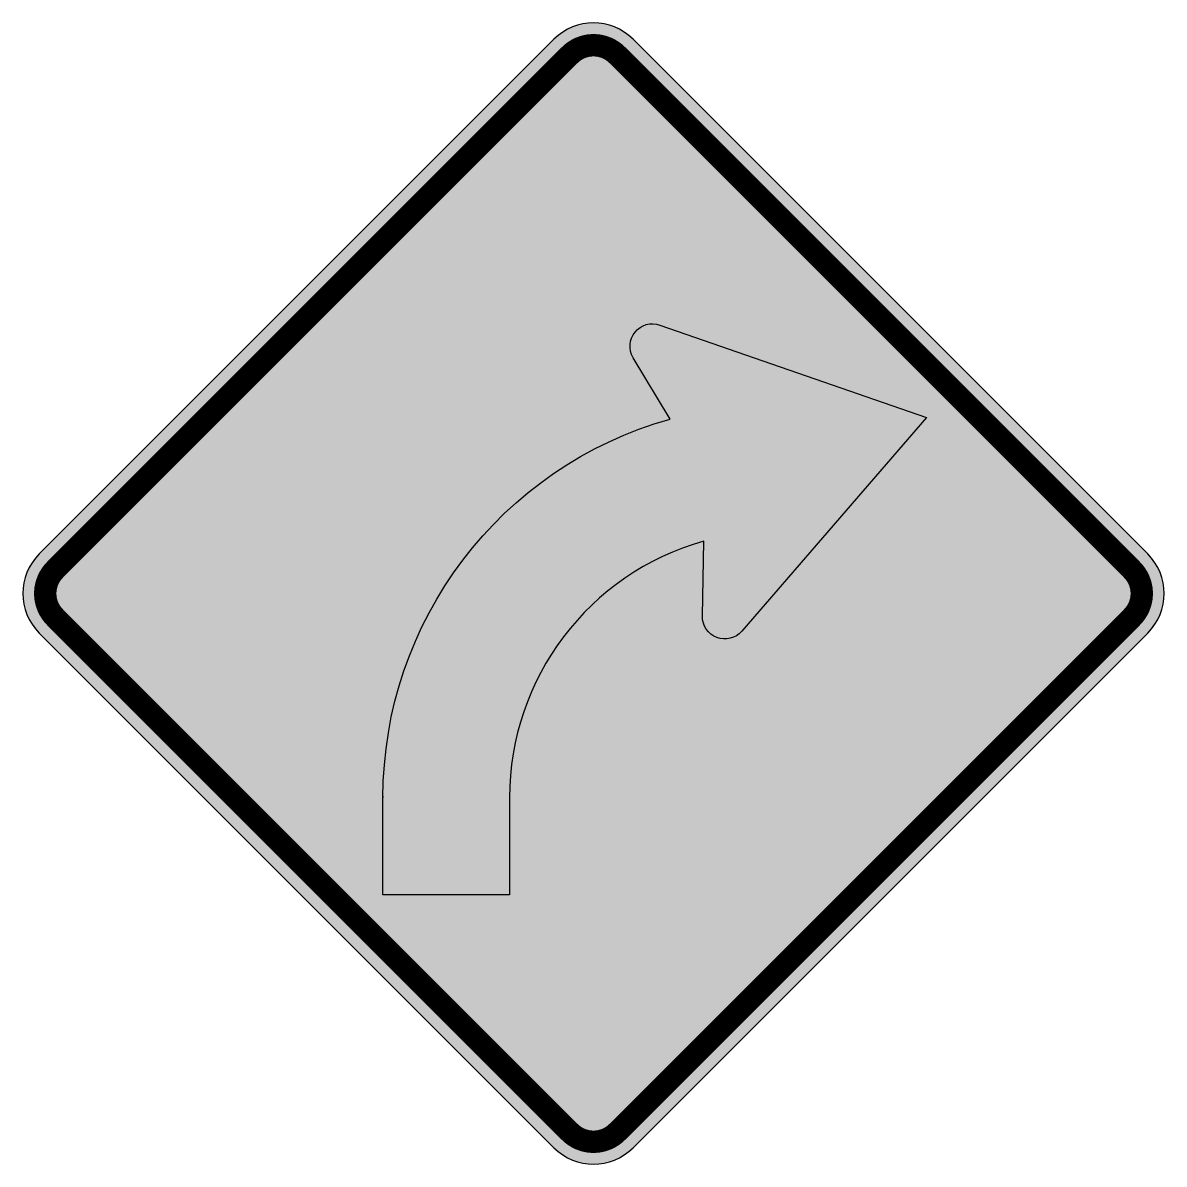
# Model space of a CAD drawing. Header units: millimetres. Extents: x -510 to 510, y -510 to 510.
import ezdxf

# ---------------------------------------------------------------- set-up
doc = ezdxf.new("R2010")
doc.units = ezdxf.units.MM
doc.header["$LTSCALE"] = 10
doc.header["$MEASUREMENT"] = 0
doc.layers.get('0').update_dxf_attribs({"linetype": 'CONTINUOUS'})

msp = doc.modelspace()

# ---------------------------------------------------------------- hatches: boundary and pattern name
h = msp.add_hatch(color=50)
h.dxf.hatch_style = 1
edge = h.paths.add_edge_path()
edge.add_line((35.35533905932729, -494.9747468305832), (494.9747468305833, -35.35533905932721))
edge.add_arc((459.619407771256, 2.273736754432321e-13), 50.00000000000009, 315, 404.9999999999999)
edge.add_line((494.9747468305833, 35.35533905932755), (35.35533905932726, 494.9747468305835))
edge.add_arc((-8.171241461241152e-14, 459.6194077712561), 50, 45, 135)
edge.add_line((-35.35533905932745, 494.9747468305835), (-494.9747468305833, 35.35533905932749))
edge.add_arc((-459.6194077712561, 1.13686837721616e-13), 49.99999999999991, 134.9999999999999, 225)
edge.add_line((-494.9747468305834, -35.35533905932721), (-35.35533905932749, -494.9747468305832))
edge.add_arc((-8.881784197001252e-14, -459.6194077712557), 50.00000000000004, 225.0000000000001, 314.9999999999999)
h = msp.add_hatch(color=256)
h.dxf.hatch_style = 1
edge = h.paths.add_edge_path()
edge.add_arc((162.9999999999999, -182.3032194323208), 351, 105.6379826419699, 180, ccw=False)
edge.add_line((68.38504958586678, 155.7041934422064), (35.44378874744478, 210.5633868160255))
edge.add_arc((52.5900962824537, 220.8592179099634), 20.00000000000009, 70.86207569139242, 210.9835232308066, ccw=False)
edge.add_line((59.14696213779827, 239.7538602763863), (297.4461587038641, 157.0586795463846))
edge.add_line((297.4461587038641, 157.0586795463846), (132.4205911412307, -33.70704601937518))
edge.add_arc((117.2948575580841, -20.62223866230363), 20.00000000000006, 179.0164767691934, 319.13792430860775, ccw=False)
edge.add_line((97.2978041046969, -20.27894114938408), (98.44895871792907, 46.77572562680155))
edge.add_arc((162.9999999999999, -182.3032194323208), 238, 105.7370472535141, 180)
edge.add_line((-75.00000000000009, -182.3032194323208), (-75.00000000000009, -268.9999999999998))
edge.add_line((-75.00000000000009, -268.9999999999998), (-188.0000000000001, -268.9999999999999))
edge.add_line((-188.0000000000001, -268.9999999999999), (-188.0000000000001, -180.9999999999999))
edge.add_line((-188.0000000000001, -180.9999999999999), (-188.0000000000001, -182.3032194323208))

# ---------------------------------------------------------------- linework, layer by layer
at = {"color": 50, "flags": 128}
msp.add_lwpolyline([(35.35533905932729, -494.9747468305832), (494.9747468305834, -35.35533905932721, 0.414213562373095), (494.9747468305833, 35.35533905932755), (35.35533905932729, 494.9747468305835, 0.414213562373095), (-35.35533905932745, 494.9747468305835), (-494.9747468305833, 35.35533905932749, 0.414213562373095), (-494.9747468305834, -35.35533905932721), (-35.35533905932746, -494.9747468305832, 0.414213562373095)], format="xyb", close=True, dxfattribs=at)
at = {"const_width": 20.00000000000001, "flags": 128}
msp.add_lwpolyline([(21.21320343559637, -480.8326112068523), (480.8326112068523, -21.21320343559637, 0.4142135623730951), (480.8326112068523, 21.21320343559654), (21.21320343559637, 480.8326112068526, 0.4142135623730951), (-21.21320343559638, 480.8326112068526), (-480.8326112068524, 21.21320343559654, 0.4142135623730951), (-480.8326112068524, -21.21320343559637), (-21.21320343559654, -480.8326112068523, 0.4142135623730951), (21.21320343559637, -480.8326112068523, 0.4142135623730951)], format="xyb", dxfattribs=at)
msp.add_lwpolyline([(-188.0000000000001, -182.3032194323208, -0.336352690930668), (68.38504958586678, 155.7041934422064), (35.44378874744478, 210.5633868160255, -0.700997558550573), (59.14696213779827, 239.7538602763863), (297.4461587038641, 157.0586795463846), (132.4205911412307, -33.70704601937518, -0.7009975585505733), (97.2978041046969, -20.27894114938408), (98.44895871792907, 46.77572562680155, 0.3358716080341742), (-75.00000000000009, -182.3032194323208), (-75.00000000000009, -268.9999999999998), (-188.0000000000001, -268.9999999999999), (-188.0000000000001, -180.9999999999999)], format="xyb", close=True)

doc.saveas('drawing.dxf')
